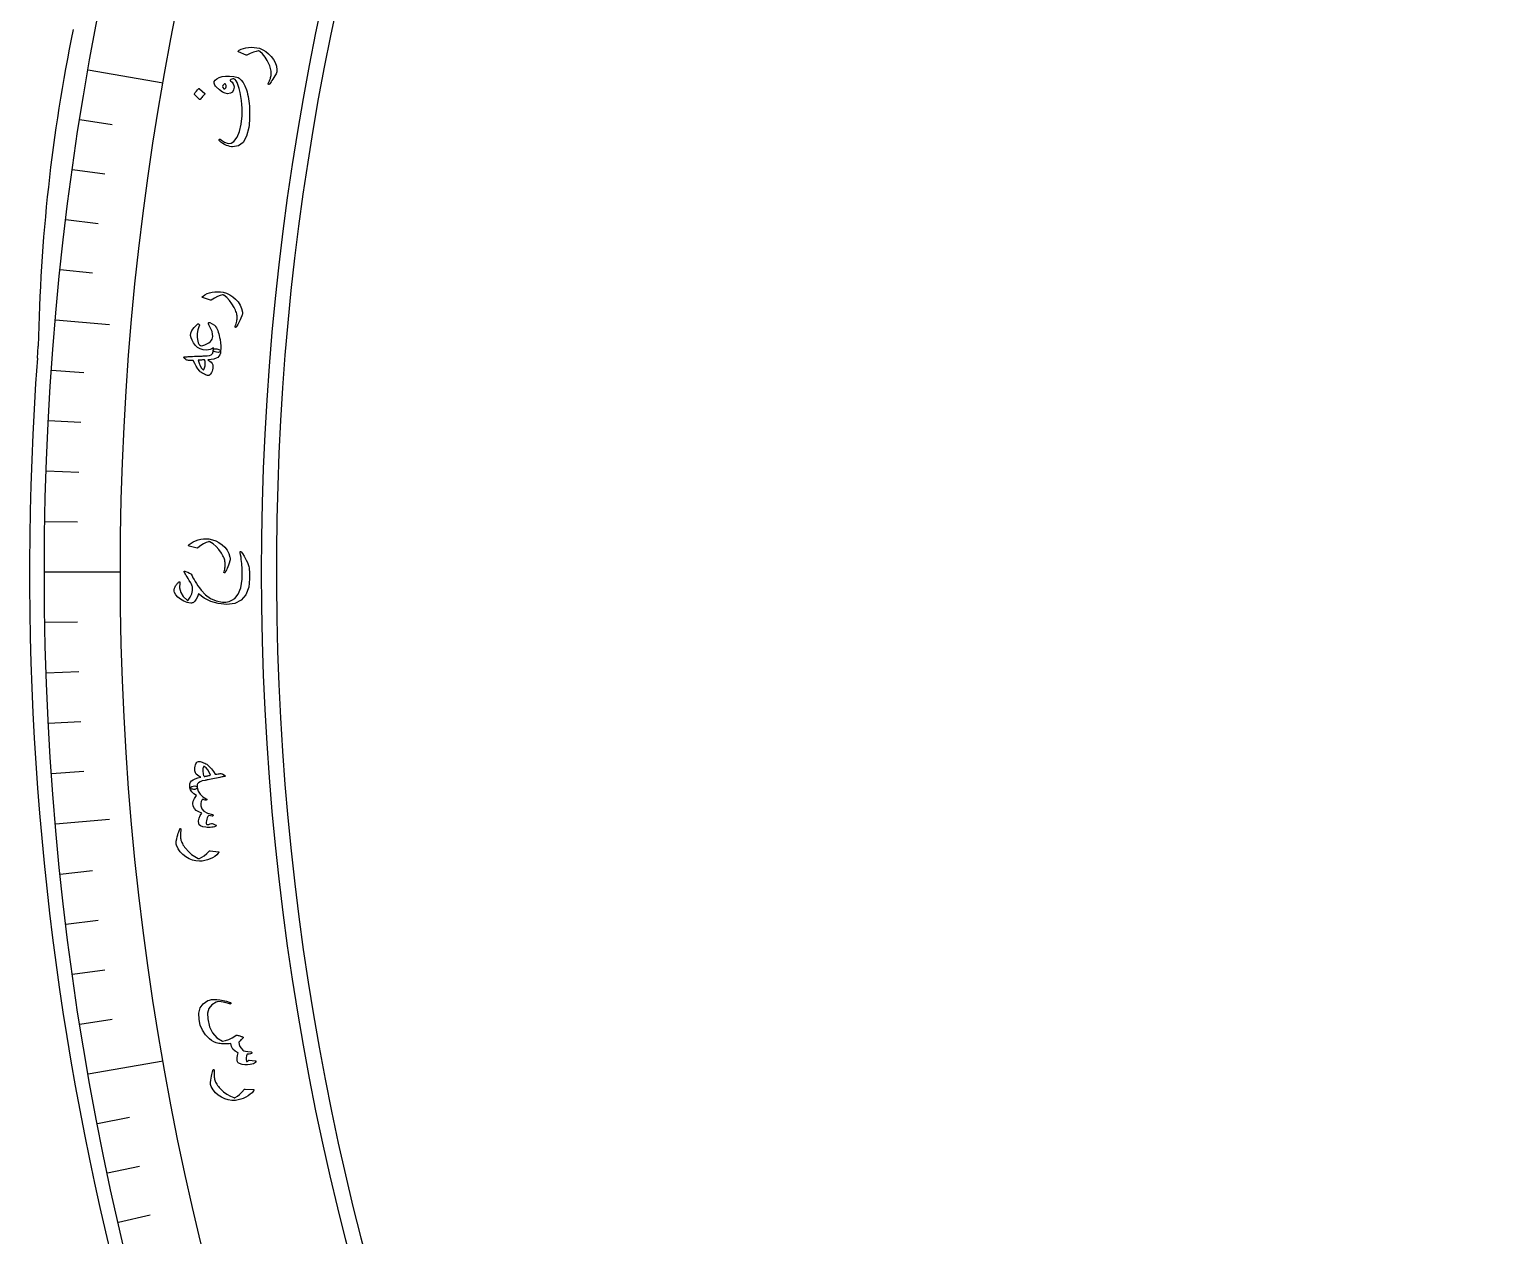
# Model space of a CAD drawing. Header units: millimetres. Extents: x -140 to 140, y -140 to 184.
# Drawn here: x -140 to -68.8, y -32 to 26.1 of the extents above; entities that cross this region are included whole.
import ezdxf

# ---------------------------------------------------------------- set-up
doc = ezdxf.new("R2010")
doc.units = ezdxf.units.MM
for name, color, linetype in [('CUT_INNER', 6, 'Continuous'), ('CUT_OUTER', 1, 'Continuous'), ('ENGRAVE', 7, 'Continuous'), ('ENGRAVE_FINE', 8, 'Continuous'), ('TEXT', 5, 'Continuous')]:
    doc.layers.add(name, color=color, linetype=linetype)

msp = doc.modelspace()

# ---------------------------------------------------------------- linework, layer by layer
at = {"layer": 'CUT_INNER'}
msp.add_arc((0, 0), 128.1, 95.976562, 87.539062, dxfattribs=at)
at = {"layer": 'CUT_OUTER'}
msp.add_lwpolyline([(-139.6207, 10.299), (-139.5769, 10.8681)], dxfattribs=at)
for centre, radius, start, end in [((-56.5563, 9.4704), 83.0324, 168.430925, 179.035461), ((0, 0), 140, 175.78125, 4.570313)]:
    msp.add_arc(centre, radius, start, end, dxfattribs=at)
at = {"layer": 'ENGRAVE'}
for points in [[(-137.1699, 24.1868), (-133.5604, 23.5503)], [(-138.756, 12.1396), (-136.1479, 11.9114)], [(-139.286, 0), (-135.6208, 0)], [(-138.756, -12.1396), (-136.1479, -11.9114)], [(-137.1699, -24.1868), (-133.5604, -23.5503)]]:
    msp.add_lwpolyline(points, dxfattribs=at)
for radius in [139.286, 135.6208, 128.814]:
    msp.add_circle((0, 0), radius, dxfattribs=at)
at = {"layer": 'ENGRAVE_FINE'}
for points in [[(-137.5712, 21.7891), (-136.0197, 21.5434)], [(-137.9305, 19.3849), (-136.375, 19.1663)], [(-138.2478, 16.9747), (-136.6887, 16.7833)], [(-138.523, 14.5594), (-136.9608, 14.3952)], [(-138.9467, 9.7161), (-137.3797, 9.6065)], [(-139.0951, 7.2897), (-137.5265, 7.2075)], [(-139.2012, 4.861), (-137.6313, 4.8062)], [(-139.2648, 2.4309), (-137.6942, 2.4035)], [(-139.2648, -2.4309), (-137.6942, -2.4035)], [(-139.2012, -4.861), (-137.6313, -4.8062)], [(-139.0951, -7.2897), (-137.5265, -7.2075)], [(-138.9467, -9.7161), (-137.3797, -9.6065)], [(-138.523, -14.5594), (-136.9608, -14.3952)], [(-138.2478, -16.9747), (-136.6887, -16.7833)], [(-137.9305, -19.3849), (-136.375, -19.1663)], [(-137.5712, -21.7891), (-136.0197, -21.5434)], [(-136.7269, -26.577), (-135.185, -26.2773)], [(-136.2423, -28.9592), (-134.7058, -28.6326)], [(-135.7161, -31.3325), (-134.1856, -30.9792)]]:
    msp.add_lwpolyline(points, dxfattribs=at)
at = {"layer": 'TEXT'}
for points in [[(-129.9261, 25.0543), (-129.9327, 25.0578), (-129.9377, 25.0615), (-129.9412, 25.0655), (-129.9431, 25.0696), (-129.942, 25.0806), (-129.9346, 25.0929), (-129.921, 25.1066), (-129.9012, 25.1215), (-129.8042, 25.1757), (-129.6961, 25.2176), (-129.5769, 25.2473), (-129.4466, 25.2647), (-129.3087, 25.2712), (-129.1751, 25.2655), (-129.0459, 25.2477), (-128.9211, 25.2178), (-128.762, 25.1515), (-128.6139, 25.0646), (-128.4768, 24.9573), (-128.3505, 24.8295), (-128.2415, 24.6851), (-128.1602, 24.5285), (-128.1064, 24.3596), (-128.0802, 24.1784), (-128.079, 24.131), (-128.0849, 24.0849), (-128.0981, 24.0401), (-128.1184, 23.9967), (-128.1752, 23.8985), (-128.2274, 23.8099), (-128.275, 23.7311), (-128.318, 23.6619), (-128.3564, 23.6026), (-128.3902, 23.5536), (-128.4193, 23.5147), (-128.4439, 23.4861), (-128.4509, 23.4805), (-128.4575, 23.4768), (-128.4638, 23.475), (-128.4698, 23.4751), (-128.4771, 23.4772), (-128.4837, 23.4806), (-128.4895, 23.4853), (-128.4946, 23.4914), (-128.498, 23.4987), (-128.4988, 23.507), (-128.4968, 23.5162), (-128.4922, 23.5265), (-128.4625, 23.5885), (-128.4365, 23.6482), (-128.4141, 23.7057), (-128.3953, 23.7608), (-128.3801, 23.8141), (-128.3683, 23.8661), (-128.36, 23.9168), (-128.3552, 23.9662), (-128.3539, 24.0161), (-128.3564, 24.0684), (-128.3627, 24.1232), (-128.3727, 24.1804), (-128.3868, 24.2401), (-128.405, 24.3024), (-128.4275, 24.3672), (-128.4541, 24.4346), (-128.5445, 24.627), (-128.6498, 24.7973), (-128.7702, 24.9456), (-128.9057, 25.0718), (-128.917, 25.0805), (-128.9308, 25.0866), (-128.947, 25.0903), (-128.9657, 25.0915), (-129.0814, 25.0722), (-129.2135, 25.0323), (-129.3621, 24.9714), (-129.5272, 24.8897), (-129.5372, 24.8866), (-129.5459, 24.8853), (-129.5533, 24.8858), (-129.5594, 24.8879)], [(-131.1044, 23.5387), (-131.096, 23.6172), (-131.0525, 23.6889), (-130.9738, 23.7537), (-130.8601, 23.8116), (-130.7178, 23.8555), (-130.5533, 23.8788), (-130.3667, 23.8814), (-130.1581, 23.8634), (-130.0833, 23.852), (-130.0151, 23.8342), (-129.9536, 23.8102), (-129.8987, 23.78), (-129.7945, 23.6898), (-129.7017, 23.567), (-129.6202, 23.4116), (-129.5498, 23.2238), (-129.5201, 23.1197), (-129.4935, 23.013), (-129.47, 22.9037), (-129.4496, 22.7918), (-129.4323, 22.677), (-129.4183, 22.5592), (-129.4074, 22.4382), (-129.3997, 22.3142), (-129.3948, 22.1902), (-129.3925, 22.0694), (-129.3928, 21.9518), (-129.3956, 21.8374), (-129.4013, 21.7259), (-129.4102, 21.6172), (-129.4223, 21.5113), (-129.4375, 21.4082), (-129.5428, 20.9848), (-129.7064, 20.6873), (-129.9291, 20.5155), (-130.2116, 20.4698), (-130.2744, 20.477), (-130.3449, 20.4918), (-130.4231, 20.5142), (-130.509, 20.5444), (-130.602, 20.586), (-130.6905, 20.6375), (-130.7745, 20.6987), (-130.8539, 20.7698), (-130.8627, 20.7799), (-130.8684, 20.791), (-130.8709, 20.8031), (-130.8703, 20.8162), (-130.8667, 20.8283), (-130.86, 20.8374), (-130.8504, 20.8436), (-130.8377, 20.8468), (-130.8243, 20.8472), (-130.8123, 20.8448), (-130.8017, 20.8396), (-130.7926, 20.8317), (-130.6038, 20.6943), (-130.4338, 20.6317), (-130.2828, 20.6435), (-130.1507, 20.7294), (-129.9935, 20.94), (-129.8758, 21.2165), (-129.7971, 21.5589), (-129.7568, 21.9676), (-129.7522, 22.1492), (-129.7561, 22.3325), (-129.7683, 22.5177), (-129.7889, 22.7046), (-129.8179, 22.8932), (-129.8553, 23.0833), (-129.9012, 23.2748), (-129.9555, 23.4677), (-129.9925, 23.572), (-130.0381, 23.654), (-130.0922, 23.7137), (-130.1547, 23.7511), (-130.2034, 23.746), (-130.2497, 23.7324), (-130.2935, 23.7105), (-130.3348, 23.68), (-130.3373, 23.676), (-130.3356, 23.6702), (-130.3298, 23.6626), (-130.3198, 23.6533), (-130.2408, 23.5816), (-130.1851, 23.5072), (-130.1527, 23.4301), (-130.1437, 23.3502), (-130.1666, 23.2113), (-130.226, 23.1118), (-130.3222, 23.0516), (-130.4551, 23.0307), (-130.5656, 23.051), (-130.6942, 23.1119), (-130.841, 23.2137), (-131.0057, 23.3565), (-131.0451, 23.3993), (-131.0746, 23.444), (-131.0944, 23.4904), (-131.1044, 23.5387)], [(-130.5534, 23.4837), (-130.5681, 23.5011), (-130.5847, 23.5083), (-130.6032, 23.5054), (-130.6234, 23.4923), (-130.6772, 23.4339), (-130.6977, 23.3776), (-130.685, 23.3233), (-130.6391, 23.2711), (-130.6238, 23.2626), (-130.6095, 23.2588), (-130.5964, 23.2597), (-130.5845, 23.2654), (-130.5406, 23.3135), (-130.5208, 23.3659), (-130.525, 23.4226), (-130.5534, 23.4837)], [(-132.0517, 22.9935), (-132.0557, 22.9992), (-132.0574, 23.0066), (-132.0568, 23.0156), (-132.054, 23.0262), (-132.0103, 23.097), (-131.9606, 23.1622), (-131.9049, 23.2218), (-131.8432, 23.2758), (-131.8344, 23.2805), (-131.8262, 23.2818), (-131.8187, 23.2797), (-131.8117, 23.2742), (-131.5509, 23.039), (-131.5451, 23.031), (-131.545, 23.0219), (-131.5504, 23.0118), (-131.5616, 23.0007), (-131.5712, 22.991), (-131.5858, 22.9757), (-131.6054, 22.9548), (-131.6299, 22.9281), (-131.6595, 22.8953), (-131.6941, 22.8558), (-131.7339, 22.8096), (-131.7788, 22.7567), (-131.786, 22.7499), (-131.7924, 22.7469), (-131.7982, 22.7479), (-131.8033, 22.7529)], [(-131.658, 13.2172), (-131.6648, 13.2201), (-131.6701, 13.2234), (-131.674, 13.227), (-131.6763, 13.2309), (-131.6761, 13.242), (-131.6699, 13.2549), (-131.6576, 13.2697), (-131.6392, 13.2864), (-131.5475, 13.3491), (-131.4436, 13.4006), (-131.3276, 13.4409), (-131.1994, 13.4701), (-131.0626, 13.489), (-130.9291, 13.4954), (-130.7989, 13.4893), (-130.6719, 13.4708), (-130.5074, 13.4191), (-130.3521, 13.346), (-130.2058, 13.2515), (-130.0685, 13.1356), (-129.9469, 13.0016), (-129.8518, 12.853), (-129.783, 12.6897), (-129.7405, 12.5116), (-129.735, 12.4645), (-129.7367, 12.418), (-129.7458, 12.3723), (-129.7621, 12.3272), (-129.8098, 12.2243), (-129.8538, 12.1314), (-129.8941, 12.0485), (-129.9307, 11.9757), (-129.9636, 11.9132), (-129.9928, 11.8613), (-130.0183, 11.82), (-130.0401, 11.7893), (-130.0466, 11.7831), (-130.0529, 11.7788), (-130.059, 11.7764), (-130.0649, 11.776), (-130.0724, 11.7774), (-130.0793, 11.7802), (-130.0855, 11.7844), (-130.0912, 11.79), (-130.0952, 11.797), (-130.0967, 11.8051), (-130.0956, 11.8145), (-130.0919, 11.8251), (-130.068, 11.8896), (-130.0474, 11.9514), (-130.0303, 12.0107), (-130.0166, 12.0673), (-130.0062, 12.1218), (-129.9992, 12.1746), (-129.9955, 12.2258), (-129.9951, 12.2754), (-129.9984, 12.3252), (-130.0057, 12.3771), (-130.0168, 12.4311), (-130.032, 12.4872), (-130.0514, 12.5454), (-130.0751, 12.6058), (-130.1034, 12.6683), (-130.136, 12.733), (-130.2434, 12.9164), (-130.3636, 13.0765), (-130.4969, 13.2134), (-130.6433, 13.3268), (-130.6553, 13.3344), (-130.6696, 13.3393), (-130.6861, 13.3415), (-130.7049, 13.341), (-130.8183, 13.3114), (-130.9463, 13.2596), (-131.0888, 13.1856), (-131.2458, 13.0893), (-131.2555, 13.0854), (-131.2641, 13.0833), (-131.2715, 13.083), (-131.2777, 13.0846)], [(-131.3177, 12.0073), (-131.0933, 11.8809), (-131.0714, 11.8654), (-131.0538, 11.8508), (-131.0405, 11.8371), (-131.0316, 11.8243), (-130.9955, 11.7601), (-130.9624, 11.6917), (-130.9324, 11.6193), (-130.9054, 11.5428), (-130.8809, 11.4623), (-130.8584, 11.3782), (-130.8379, 11.2904), (-130.8193, 11.1988), (-130.7925, 11.0284), (-130.7795, 10.8789), (-130.7804, 10.75), (-130.7951, 10.6418), (-130.8175, 10.6019), (-130.8573, 10.5775), (-130.9145, 10.5687), (-130.9891, 10.5754), (-131.0556, 10.5908), (-131.1042, 10.6092), (-131.1349, 10.6305), (-131.1476, 10.6548), (-131.1473, 10.6587), (-131.147, 10.6626), (-131.1467, 10.6665), (-131.1463, 10.6704), (-131.1411, 10.6991), (-131.1378, 10.7275), (-131.1364, 10.7555), (-131.1371, 10.7832), (-131.211, 10.7418), (-131.2913, 10.7116), (-131.378, 10.6927), (-131.4712, 10.685), (-131.636, 10.6962), (-131.7803, 10.7367), (-131.904, 10.8066), (-132.007, 10.906), (-132.1005, 11.0309), (-132.1702, 11.1515), (-132.2161, 11.2678), (-132.2382, 11.3796), (-132.2278, 11.4973), (-132.1725, 11.6268), (-132.0723, 11.7681), (-131.9271, 11.9209), (-131.9052, 11.9377), (-131.8827, 11.9445), (-131.8597, 11.9414), (-131.836, 11.9284), (-131.8184, 11.9113), (-131.8099, 11.8916), (-131.8104, 11.8692), (-131.82, 11.8442), (-131.8896, 11.6648), (-131.9248, 11.4818), (-131.9257, 11.2953), (-131.8922, 11.1054), (-131.8674, 11.0292), (-131.8377, 10.9698), (-131.8032, 10.9273), (-131.7638, 10.9017), (-131.7121, 10.892), (-131.644, 10.9016), (-131.5596, 10.9305), (-131.4588, 10.9786), (-131.356, 11.0387), (-131.278, 11.0968), (-131.2246, 11.1531), (-131.1958, 11.2075), (-131.1731, 11.3293), (-131.1765, 11.4539), (-131.2061, 11.5813), (-131.2619, 11.7116), (-131.3297, 11.8316), (-131.3615, 11.8934), (-131.3787, 11.9421), (-131.3814, 11.9777), (-131.3695, 12.0002), (-131.3567, 12.0086), (-131.3438, 12.0126), (-131.3308, 12.0122), (-131.3177, 12.0073)], [(-132.5468, 10.2975), (-132.5694, 10.3225), (-132.5709, 10.3409), (-132.5513, 10.3528), (-132.5107, 10.358), (-132.4863, 10.3588), (-132.4526, 10.3604), (-132.4094, 10.3627), (-132.3569, 10.3657), (-132.2945, 10.3692), (-132.2218, 10.3729), (-132.1388, 10.3768), (-132.0455, 10.3808), (-131.9537, 10.3847), (-131.8716, 10.3882), (-131.799, 10.3913), (-131.7361, 10.3938), (-131.683, 10.3959), (-131.6401, 10.3975), (-131.6072, 10.3987), (-131.5844, 10.3995), (-131.4406, 10.4083), (-131.3278, 10.4283), (-131.2461, 10.4595), (-131.1953, 10.502), (-131.1744, 10.5331), (-131.1593, 10.5715), (-131.1499, 10.6173), (-131.1463, 10.6704), (-131.1387, 10.7013), (-131.1213, 10.7242), (-131.0944, 10.7388), (-131.0577, 10.7454), (-131.0143, 10.7452), (-130.9707, 10.7402), (-130.9271, 10.7303), (-130.8834, 10.7154), (-130.8465, 10.698), (-130.8195, 10.6799), (-130.8024, 10.6612), (-130.7951, 10.6418), (-130.8043, 10.5402), (-130.8299, 10.4541), (-130.8718, 10.3835), (-130.9302, 10.3283), (-131.013, 10.2844), (-131.1199, 10.2512), (-131.251, 10.2287), (-131.4063, 10.2167), (-131.3171, 10.1544), (-131.248, 10.0928), (-131.199, 10.0317), (-131.1699, 9.9713), (-131.1615, 9.9234), (-131.1611, 9.8679), (-131.1685, 9.8046), (-131.1839, 9.7336), (-131.2065, 9.6591), (-131.2312, 9.5971), (-131.2579, 9.5474), (-131.2866, 9.5101), (-131.3209, 9.4808), (-131.3558, 9.4622), (-131.3915, 9.4545), (-131.4278, 9.4576), (-131.4726, 9.4699), (-131.5217, 9.4889), (-131.5753, 9.5146), (-131.6333, 9.547), (-131.6914, 9.5826), (-131.7374, 9.6135), (-131.7716, 9.6396), (-131.7938, 9.6609), (-131.8825, 9.7765), (-131.9644, 9.9017), (-132.0397, 10.0364), (-132.1082, 10.1806), (-132.1835, 10.1812), (-132.2484, 10.1825), (-132.303, 10.1845), (-132.3472, 10.1872), (-132.3841, 10.1922), (-132.4168, 10.2014), (-132.4452, 10.2147), (-132.4694, 10.2322)], [(-131.8679, 10.1896), (-131.8302, 10.0441), (-131.7796, 9.9193), (-131.7159, 9.8153), (-131.6394, 9.732), (-131.6286, 9.7261), (-131.6183, 9.7255), (-131.6086, 9.7305), (-131.5995, 9.7408), (-131.579, 9.7803), (-131.5624, 9.8235), (-131.5497, 9.8704), (-131.5409, 9.921), (-131.5359, 9.9753), (-131.5348, 10.0334), (-131.5376, 10.0952), (-131.5442, 10.1607), (-131.5466, 10.171), (-131.5514, 10.1819), (-131.5586, 10.1935), (-131.5682, 10.2058), (-131.6003, 10.2059), (-131.634, 10.2055), (-131.6692, 10.2044), (-131.7059, 10.2027), (-131.7441, 10.2004), (-131.7839, 10.1974), (-131.8251, 10.1938), (-131.8679, 10.1896)], [(-132.3139, 1.2427), (-132.321, 1.2449), (-132.3266, 1.2477), (-132.3307, 1.2509), (-132.3334, 1.2546), (-132.3342, 1.2657), (-132.3292, 1.2791), (-132.3183, 1.295), (-132.3015, 1.3132), (-132.2158, 1.384), (-132.117, 1.4447), (-132.0051, 1.4954), (-131.8801, 1.536), (-131.7456, 1.5672), (-131.6132, 1.5856), (-131.483, 1.5914), (-131.3548, 1.5845), (-131.1864, 1.5479), (-131.025, 1.4891), (-130.8708, 1.4082), (-130.7235, 1.3053), (-130.5903, 1.1829), (-130.4821, 1.0435), (-130.3989, 0.887), (-130.3405, 0.7136), (-130.3307, 0.6671), (-130.3282, 0.6207), (-130.3331, 0.5743), (-130.3453, 0.5279), (-130.3835, 0.4211), (-130.4189, 0.3246), (-130.4515, 0.2384), (-130.4813, 0.1626), (-130.5084, 0.0974), (-130.5328, 0.0431), (-130.5545, -0.0004), (-130.5734, -0.0329), (-130.5793, -0.0397), (-130.5852, -0.0446), (-130.591, -0.0475), (-130.5969, -0.0484), (-130.6045, -0.0477), (-130.6116, -0.0455), (-130.6182, -0.0419), (-130.6243, -0.0368), (-130.629, -0.0303), (-130.6312, -0.0223), (-130.6309, -0.0128), (-130.6283, -0.0019), (-130.6102, 0.0644), (-130.5954, 0.1279), (-130.5837, 0.1884), (-130.5752, 0.246), (-130.5698, 0.3012), (-130.5676, 0.3545), (-130.5685, 0.4058), (-130.5726, 0.4552), (-130.5804, 0.5046), (-130.5923, 0.5556), (-130.6084, 0.6083), (-130.6285, 0.6628), (-130.6531, 0.719), (-130.6822, 0.777), (-130.716, 0.8367), (-130.7544, 0.8982), (-130.8779, 1.0711), (-131.0122, 1.2197), (-131.1573, 1.3439), (-131.3134, 1.4437), (-131.326, 1.4502), (-131.3407, 1.4537), (-131.3573, 1.4544), (-131.3759, 1.4522), (-131.4862, 1.4124), (-131.609, 1.3493), (-131.7442, 1.2627), (-131.8918, 1.1526), (-131.9012, 1.1478), (-131.9095, 1.1449), (-131.9169, 1.144), (-131.9232, 1.145)], [(-133.0208, -0.9967), (-133.0379, -0.9349), (-133.0374, -0.8675), (-133.0192, -0.7946), (-132.9834, -0.7162), (-132.96, -0.6763), (-132.9364, -0.6395), (-132.9124, -0.606), (-132.8882, -0.5757), (-132.864, -0.5486), (-132.84, -0.5247), (-132.8162, -0.5041), (-132.7926, -0.4866), (-132.7697, -0.475), (-132.7555, -0.4796), (-132.75, -0.5005), (-132.7533, -0.5377), (-132.7678, -0.7734), (-132.7154, -0.9914), (-132.5963, -1.1914), (-132.4105, -1.3732), (-132.3985, -1.3783), (-132.386, -1.3779), (-132.3731, -1.3721), (-132.3597, -1.3609), (-132.2539, -1.2166), (-132.1843, -1.061), (-132.1508, -0.8941), (-132.1534, -0.7157), (-132.1599, -0.6836), (-132.1753, -0.6422), (-132.1995, -0.5916), (-132.2325, -0.5317), (-132.2995, -0.4225), (-132.3585, -0.326), (-132.4096, -0.2421), (-132.4528, -0.171), (-132.4881, -0.1125), (-132.5155, -0.0668), (-132.5351, -0.0339), (-132.5468, -0.0138), (-132.5559, 0.015), (-132.5478, 0.0305), (-132.5226, 0.0327), (-132.4803, 0.0216), (-132.3692, -0.0209), (-132.2864, -0.0579), (-132.2321, -0.0895), (-132.2061, -0.1157), (-132.1677, -0.1965), (-132.1232, -0.2818), (-132.0724, -0.3717), (-132.0155, -0.4662), (-131.9523, -0.5652), (-131.8829, -0.6687), (-131.8073, -0.7767), (-131.7255, -0.8892), (-131.5224, -1.1142), (-131.2847, -1.2836), (-131.0126, -1.3976), (-130.7063, -1.4564), (-130.5398, -1.4575), (-130.3855, -1.4296), (-130.2432, -1.373), (-130.1129, -1.2876), (-129.9391, -1.0765), (-129.8214, -0.7676), (-129.759, -0.3607), (-129.7511, 0.1444), (-129.7559, 0.2225), (-129.7626, 0.3066), (-129.7711, 0.3967), (-129.7816, 0.4929), (-129.7941, 0.5949), (-129.809, 0.7025), (-129.8262, 0.8156), (-129.8457, 0.9343), (-129.8478, 0.9548), (-129.8464, 0.97), (-129.8417, 0.9798), (-129.8336, 0.9843), (-129.7941, 0.965), (-129.7344, 0.8883), (-129.6545, 0.7543), (-129.5542, 0.5632), (-129.4991, 0.4472), (-129.458, 0.3457), (-129.4311, 0.2588), (-129.4182, 0.1862), (-129.3978, -0.0835), (-129.3945, -0.3283), (-129.4084, -0.5481), (-129.4397, -0.7432), (-129.5768, -1.1122), (-129.7978, -1.3731), (-130.1032, -1.5259), (-130.4935, -1.5702), (-130.9044, -1.531), (-131.2675, -1.4334), (-131.5826, -1.2773), (-131.8495, -1.0622), (-131.9114, -1.2041), (-131.9745, -1.3198), (-132.0386, -1.409), (-132.104, -1.472), (-132.1305, -1.4892), (-132.1595, -1.501), (-132.191, -1.5075), (-132.225, -1.5086), (-132.3167, -1.4962), (-132.4035, -1.4763), (-132.4856, -1.449), (-132.5628, -1.4141), (-132.7184, -1.3215), (-132.8466, -1.221), (-132.9474, -1.1127), (-133.0208, -0.9967)], [(-130.5979, -9.7992), (-130.5718, -9.8201), (-130.5675, -9.8378), (-130.585, -9.8523), (-130.6244, -9.8635), (-130.6484, -9.868), (-130.6815, -9.8747), (-130.7238, -9.8835), (-130.7752, -9.8944), (-130.8364, -9.9074), (-130.9076, -9.922), (-130.9891, -9.9385), (-131.0807, -9.9567), (-131.1708, -9.9747), (-131.2514, -9.9907), (-131.3226, -10.0048), (-131.3844, -10.017), (-131.4365, -10.0272), (-131.4787, -10.0355), (-131.511, -10.0417), (-131.5334, -10.046), (-131.6741, -10.0769), (-131.7824, -10.1142), (-131.8583, -10.1579), (-131.9018, -10.208), (-131.9176, -10.2422), (-131.9265, -10.2828), (-131.9284, -10.3297), (-131.9235, -10.383), (-131.9262, -10.415), (-131.9396, -10.4404), (-131.9639, -10.4593), (-131.999, -10.4717), (-132.0419, -10.4785), (-132.0857, -10.4805), (-132.1303, -10.4777), (-132.1759, -10.4699), (-132.2151, -10.4585), (-132.2446, -10.4448), (-132.2646, -10.4288), (-132.2748, -10.4106), (-132.2819, -10.3078), (-132.2702, -10.2178), (-132.2398, -10.1407), (-132.1908, -10.0765), (-132.1158, -10.02), (-132.0152, -9.9705), (-131.8891, -9.928), (-131.7374, -9.8925), (-131.835, -9.8443), (-131.9126, -9.7935), (-131.9703, -9.7402), (-132.0081, -9.6844), (-132.0235, -9.6381), (-132.0322, -9.5828), (-132.0341, -9.5187), (-132.0293, -9.4458), (-132.0176, -9.3684), (-132.0021, -9.3031), (-131.9828, -9.2498), (-131.9597, -9.2086), (-131.9299, -9.1746), (-131.8979, -9.1512), (-131.8637, -9.1385), (-131.8273, -9.1365), (-131.7813, -9.1424), (-131.7299, -9.1543), (-131.6732, -9.1722), (-131.6112, -9.1961), (-131.5487, -9.2231), (-131.4987, -9.247), (-131.4612, -9.2679), (-131.4361, -9.2857), (-131.3318, -9.387), (-131.2325, -9.4984), (-131.1383, -9.6196), (-131.0491, -9.7509), (-130.9745, -9.7402), (-130.9101, -9.7318), (-130.8559, -9.7256), (-130.8118, -9.7216), (-130.7745, -9.721), (-130.7408, -9.7251), (-130.7107, -9.7338), (-130.6842, -9.7472)], [(-131.2852, -9.7959), (-131.3443, -9.6583), (-131.4128, -9.5428), (-131.491, -9.4494), (-131.5787, -9.3782), (-131.5903, -9.3739), (-131.6006, -9.3749), (-131.6094, -9.3811), (-131.617, -9.3927), (-131.6315, -9.4347), (-131.6416, -9.4799), (-131.6473, -9.5281), (-131.6486, -9.5795), (-131.6455, -9.634), (-131.638, -9.6916), (-131.626, -9.7524), (-131.6096, -9.8162), (-131.6057, -9.826), (-131.5993, -9.836), (-131.5904, -9.8464), (-131.5791, -9.8571), (-131.5473, -9.8524), (-131.5141, -9.8468), (-131.4795, -9.8404), (-131.4434, -9.8332), (-131.406, -9.8251), (-131.3672, -9.8162), (-131.3269, -9.8065), (-131.2852, -9.7959)], [(-131.0002, -12.2095), (-130.9936, -12.2175), (-130.9946, -12.2276), (-131.0033, -12.24), (-131.0196, -12.2545), (-131.048, -12.2711), (-131.0895, -12.2855), (-131.1439, -12.2978), (-131.2113, -12.3078), (-131.2881, -12.3162), (-131.3636, -12.3191), (-131.4376, -12.3164), (-131.5101, -12.3082), (-131.6525, -12.2777), (-131.7565, -12.2386), (-131.8218, -12.1909), (-131.8486, -12.1347), (-131.8532, -11.9963), (-131.8289, -11.8657), (-131.7758, -11.7429), (-131.6938, -11.628), (-131.8444, -11.5674), (-131.9644, -11.4901), (-132.0538, -11.3963), (-132.1126, -11.2858), (-132.1336, -11.1664), (-132.1136, -11.0421), (-132.0526, -10.913), (-131.9507, -10.7792), (-132.0869, -10.6887), (-132.1864, -10.5971), (-132.249, -10.5044), (-132.2748, -10.4106), (-132.2656, -10.3907), (-132.2348, -10.37), (-132.1825, -10.3486), (-132.1086, -10.3266), (-132.0349, -10.3149), (-131.9795, -10.3204), (-131.9424, -10.3431), (-131.9235, -10.383), (-131.8685, -10.5603), (-131.7764, -10.7118), (-131.6476, -10.8375), (-131.4819, -10.9373), (-131.4729, -10.9427), (-131.4662, -10.9487), (-131.462, -10.9555), (-131.4601, -10.963), (-131.4603, -10.9723), (-131.4626, -10.9808), (-131.4668, -10.9886), (-131.4731, -10.9955), (-131.4938, -11.0009), (-131.5301, -10.9953), (-131.5821, -10.9788), (-131.6497, -10.9512), (-131.6961, -10.9986), (-131.7273, -11.0689), (-131.7432, -11.162), (-131.7439, -11.278), (-131.7016, -11.4188), (-131.5929, -11.5355), (-131.4179, -11.628), (-131.1768, -11.6962), (-131.1644, -11.6995), (-131.1554, -11.7041), (-131.1498, -11.7099), (-131.1474, -11.7171), (-131.1474, -11.7281), (-131.1495, -11.7378), (-131.1536, -11.7463), (-131.1599, -11.7535), (-131.1692, -11.7592), (-131.1787, -11.763), (-131.1883, -11.7649), (-131.1982, -11.7648), (-131.3654, -11.7405), (-131.4018, -11.7897), (-131.4325, -11.8477), (-131.4574, -11.9146), (-131.4766, -11.9903), (-131.4868, -12.0633), (-131.4855, -12.118), (-131.4725, -12.1545), (-131.448, -12.1726), (-131.4128, -12.176), (-131.3639, -12.1678), (-131.3014, -12.148), (-131.2251, -12.1166), (-131.2026, -12.1187), (-131.1576, -12.1349), (-131.0901, -12.1652), (-131.0002, -12.2095)], [(-130.8982, -13.4902), (-130.8909, -13.4917), (-130.885, -13.4938), (-130.8805, -13.4965), (-130.8775, -13.4999), (-130.8754, -13.5107), (-130.8789, -13.5245), (-130.8879, -13.5414), (-130.9026, -13.5613), (-130.9797, -13.641), (-131.0709, -13.7124), (-131.1763, -13.7756), (-131.2957, -13.8305), (-131.4257, -13.8772), (-131.555, -13.9111), (-131.6837, -13.9321), (-131.8117, -13.9402), (-131.9833, -13.9232), (-132.1505, -13.8829), (-132.3132, -13.8191), (-132.4713, -13.7318), (-132.6177, -13.6227), (-132.7409, -13.4931), (-132.8409, -13.343), (-132.9177, -13.1724), (-132.9323, -13.1261), (-132.9397, -13.079), (-132.9397, -13.0312), (-132.9324, -12.9827), (-132.9054, -12.87), (-132.8799, -12.7681), (-132.8561, -12.6772), (-132.8338, -12.5971), (-132.8132, -12.5282), (-132.7941, -12.4706), (-132.7767, -12.4244), (-132.7609, -12.3895), (-132.7557, -12.3821), (-132.7503, -12.3766), (-132.7447, -12.3731), (-132.739, -12.3716), (-132.7314, -12.3716), (-132.7241, -12.3732), (-132.7172, -12.3763), (-132.7106, -12.3809), (-132.7053, -12.3871), (-132.7024, -12.395), (-132.7017, -12.4046), (-132.7034, -12.4159), (-132.715, -12.4851), (-132.7236, -12.5509), (-132.7294, -12.6136), (-132.7322, -12.673), (-132.7321, -12.7296), (-132.7289, -12.7839), (-132.7228, -12.836), (-132.7137, -12.8858), (-132.7009, -12.9351), (-132.6838, -12.9857), (-132.6623, -13.0377), (-132.6365, -13.0909), (-132.6062, -13.1454), (-132.571, -13.2011), (-132.531, -13.2581), (-132.4862, -13.3163), (-132.3444, -13.4778), (-132.1943, -13.6129), (-132.0359, -13.7216), (-131.8694, -13.8039), (-131.8561, -13.8089), (-131.8411, -13.8108), (-131.8245, -13.8096), (-131.8063, -13.8052), (-131.7013, -13.7527), (-131.5865, -13.6756), (-131.462, -13.5739), (-131.3276, -13.4478), (-131.3189, -13.442), (-131.3109, -13.4382), (-131.3037, -13.4365), (-131.2972, -13.4369)], [(-129.1326, -23.5507), (-129.1145, -23.5543), (-129.1009, -23.5607), (-129.0918, -23.5699), (-129.0871, -23.5819), (-129.0861, -23.5983), (-129.0894, -23.613), (-129.0969, -23.6261), (-129.1088, -23.6374), (-129.1529, -23.668), (-129.2098, -23.6945), (-129.2793, -23.7169), (-129.3615, -23.7352), (-129.4984, -23.7516), (-129.6315, -23.75), (-129.761, -23.7302), (-129.8869, -23.6922), (-129.9182, -23.677), (-129.9437, -23.6588), (-129.9633, -23.6374), (-129.9769, -23.613), (-130, -23.5198), (-130.0017, -23.4153), (-129.982, -23.2996), (-129.9408, -23.1726), (-130.0919, -23.0987), (-130.2013, -22.9988), (-130.2689, -22.873), (-130.2947, -22.7214), (-130.3769, -22.7307), (-130.4564, -22.7372), (-130.5331, -22.7409), (-130.6071, -22.742), (-130.6788, -22.7403), (-130.7487, -22.7361), (-130.8168, -22.7294), (-130.8832, -22.72), (-131.0046, -22.6925), (-131.1203, -22.647), (-131.2301, -22.5832), (-131.3341, -22.5013), (-131.5223, -22.2999), (-131.6681, -22.0772), (-131.7712, -21.8336), (-131.8316, -21.5691), (-131.8402, -21.2616), (-131.7727, -21.0068), (-131.6296, -20.8051), (-131.411, -20.6564), (-131.3282, -20.6279), (-131.228, -20.6097), (-131.1104, -20.6016), (-130.9753, -20.6038), (-130.8254, -20.6178), (-130.6674, -20.6458), (-130.5012, -20.6877), (-130.3268, -20.7436), (-130.3156, -20.7485), (-130.3071, -20.7553), (-130.3013, -20.7641), (-130.2981, -20.7747), (-130.2973, -20.7857), (-130.2987, -20.7956), (-130.3023, -20.8044), (-130.308, -20.812), (-130.3172, -20.8179), (-130.3274, -20.821), (-130.3385, -20.8213), (-130.3505, -20.8188), (-130.5819, -20.7494), (-130.7692, -20.7106), (-130.9124, -20.7024), (-131.0117, -20.7251), (-131.2172, -20.8584), (-131.3532, -21.0389), (-131.4194, -21.2665), (-131.4156, -21.5411), (-131.33, -21.9119), (-131.1826, -22.213), (-130.9739, -22.4441), (-130.7044, -22.6051), (-130.5497, -22.5776), (-130.3906, -22.5239), (-130.227, -22.4442), (-130.059, -22.3385), (-130.0423, -22.3259), (-130.0267, -22.318), (-130.0124, -22.3148), (-129.9992, -22.3163), (-129.9526, -22.3296), (-129.9088, -22.3425), (-129.8678, -22.3547), (-129.8297, -22.3665), (-129.7948, -22.3779), (-129.7638, -22.3889), (-129.7365, -22.3995), (-129.7129, -22.4098), (-129.7027, -22.4162), (-129.6976, -22.424), (-129.6977, -22.4332), (-129.7031, -22.4438), (-129.7076, -22.4495), (-129.7146, -22.4577), (-129.7242, -22.4683), (-129.7363, -22.4813), (-129.7511, -22.4962), (-129.7687, -22.5127), (-129.7889, -22.5305), (-129.8119, -22.5499), (-129.8558, -22.5888), (-129.887, -22.6205), (-129.9056, -22.6451), (-129.9115, -22.6625), (-129.9024, -22.7642), (-129.8677, -22.8614), (-129.8074, -22.9541), (-129.7214, -23.0421), (-129.6697, -23.0704), (-129.5891, -23.093), (-129.4797, -23.1099), (-129.3415, -23.1211), (-129.3283, -23.1222), (-129.3166, -23.1266), (-129.3063, -23.1341), (-129.2974, -23.1449), (-129.2911, -23.1554), (-129.2877, -23.1659), (-129.2873, -23.1765), (-129.2899, -23.1871), (-129.3113, -23.2061), (-129.3556, -23.2197), (-129.4227, -23.2281), (-129.5127, -23.2311), (-129.5464, -23.3172), (-129.5628, -23.4058), (-129.5618, -23.4966), (-129.5433, -23.5898), (-129.5154, -23.5835), (-129.4932, -23.5757), (-129.4767, -23.5665), (-129.4659, -23.5559), (-129.4561, -23.5442), (-129.4456, -23.5363), (-129.4344, -23.5323), (-129.4225, -23.5321)], [(-129.2077, -24.9337), (-129.2003, -24.9345), (-129.1943, -24.9361), (-129.1896, -24.9384), (-129.1862, -24.9415), (-129.1832, -24.9521), (-129.1855, -24.9662), (-129.193, -24.9838), (-129.2059, -25.0049), (-129.2757, -25.0911), (-129.3603, -25.1702), (-129.4596, -25.2424), (-129.5738, -25.3076), (-129.6992, -25.3655), (-129.825, -25.4106), (-129.9513, -25.4428), (-130.0782, -25.4622), (-130.2506, -25.4603), (-130.4207, -25.4348), (-130.5883, -25.3855), (-130.7536, -25.3125), (-130.9089, -25.2166), (-131.043, -25.0983), (-131.1558, -24.9576), (-131.2473, -24.7945), (-131.266, -24.7496), (-131.2774, -24.7033), (-131.2816, -24.6557), (-131.2786, -24.6068), (-131.2616, -24.4921), (-131.2452, -24.3884), (-131.2294, -24.2957), (-131.2143, -24.214), (-131.1998, -24.1436), (-131.1859, -24.0845), (-131.1726, -24.037), (-131.1599, -24.0008), (-131.1554, -23.993), (-131.1505, -23.987), (-131.1452, -23.9831), (-131.1396, -23.981), (-131.132, -23.9804), (-131.1247, -23.9813), (-131.1175, -23.9838), (-131.1105, -23.9878), (-131.1048, -23.9935), (-131.1011, -24.0011), (-131.0996, -24.0107), (-131.1003, -24.0221), (-131.1057, -24.092), (-131.1086, -24.1583), (-131.1088, -24.2212), (-131.1064, -24.2806), (-131.1013, -24.337), (-131.0934, -24.3909), (-131.0827, -24.4422), (-131.0693, -24.491), (-131.0522, -24.539), (-131.0307, -24.588), (-131.0048, -24.6378), (-130.9744, -24.6886), (-130.9394, -24.7402), (-130.8995, -24.7926), (-130.8546, -24.8458), (-130.8049, -24.8999), (-130.6494, -25.0483), (-130.488, -25.1697), (-130.3208, -25.2641), (-130.1476, -25.3314), (-130.1339, -25.3353), (-130.1188, -25.3358), (-130.1024, -25.3331), (-130.0846, -25.3272), (-129.9846, -25.2657), (-129.8771, -25.1788), (-129.762, -25.0666), (-129.6392, -24.9292), (-129.631, -24.9226), (-129.6234, -24.9182), (-129.6163, -24.9158), (-129.6099, -24.9156)]]:
    msp.add_lwpolyline(points, close=True, dxfattribs=at)

doc.saveas('drawing.dxf')
